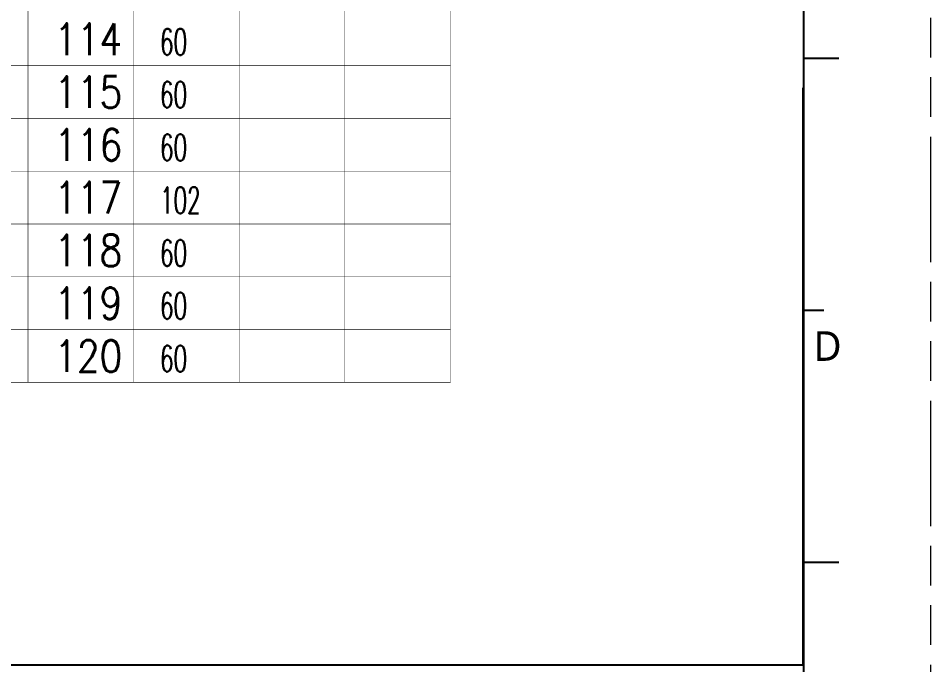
# Model space of a CAD drawing. Extents: x 150 to 463, y 50 to 272.
# Drawn here: x 394.1 to 463.2, y 99.7 to 148.7 of the extents above; entities that cross this region are included whole.
import ezdxf

# ---------------------------------------------------------------- set-up
doc = ezdxf.new("R2010")
doc.units = 0
doc.linetypes.add('PHANTOM', pattern=[29.5, 9.5, -1.5, 3, -1.5, 3, -1.5, 9.5])
doc.layers.get('0').update_dxf_attribs({"color": 10})
doc.layers.add('0PAPERF', color=2, linetype='PHANTOM', lineweight=5, plot=False)
doc.layers.add('biaozhu3', color=7, linetype='Continuous')
doc.layers.add('鵬鼎', color=5, linetype='Continuous')
doc.styles.get("Standard").update_dxf_attribs({"font": 'txt.shx'})

# ---------------------------------------------------------------- blocks, each defined once
blk = doc.blocks.new('PAD_R7')
at = {"layer": 'biaozhu3', "const_width": 0.5}
blk.add_lwpolyline([(0.25, 0, 1), (-0.25, 0, 1)], format="xyb", close=True, dxfattribs=at)

msp = doc.modelspace()

# ---------------------------------------------------------------- linework, layer by layer
for p, q in [((453.621, 56.325), (453.621, 260.229)), ((453.621, 145.676), (456.294, 145.676)), ((453.559, 143.415), (453.559, 99.711)), ((453.621, 126.584), (455.148, 126.584)), ((453.621, 107.492), (456.294, 107.492))]:
    msp.add_line(p, q)
at = {"color": 0}
msp.add_line((279.076, 99.711), (453.559, 99.711), dxfattribs=at)
at = {"layer": '0PAPERF'}
msp.add_line((463.245, 50.216), (463.245, 271.689), dxfattribs=at)
at = {"layer": 'biaozhu3', "const_width": 0.04}
for points in [[(394.871, 245.101), (394.871, 121.101)], [(402.871, 245.101), (402.871, 121.101)], [(410.871, 245.101), (410.871, 121.101)], [(418.871, 245.101), (418.871, 121.101)], [(426.871, 245.101), (426.871, 121.101)], [(346.871, 145.101), (426.871, 145.101)], [(346.871, 141.101), (426.871, 141.101)], [(346.871, 137.101), (426.871, 137.101)], [(346.871, 133.101), (426.871, 133.101)], [(346.871, 129.101), (426.871, 129.101)], [(346.871, 125.101), (426.871, 125.101)], [(346.871, 121.101), (426.871, 121.101)]]:
    msp.add_lwpolyline(points, dxfattribs=at)

# ---------------------------------------------------------------- block references
at = {"layer": 'biaozhu3', "xscale": 0.04, "yscale": 0.04, "zscale": 4}
for p in [(426.871, 145.101), (426.871, 141.101), (426.871, 137.101), (426.871, 133.101), (426.871, 129.101), (426.871, 125.101), (394.871, 121.101), (402.871, 121.101), (410.871, 121.101), (418.871, 121.101), (426.871, 121.101), (426.871, 121.101)]:
    msp.add_blockref('PAD_R7', p, dxfattribs=at)

# ---------------------------------------------------------------- texts
at = {"layer": 'biaozhu3'}
for s, height, width, p in [('114', 2.4, 0.833333, (396.871, 145.901)), ('60', 2, 0.6, (404.871, 145.901)), ('115', 2.4, 0.833333, (396.871, 141.901)), ('60', 2, 0.6, (404.871, 141.901)), ('116', 2.4, 0.833333, (396.871, 137.901)), ('60', 2, 0.6, (404.871, 137.901)), ('117', 2.4, 0.833333, (396.871, 133.901)), ('102', 2, 0.6, (404.871, 133.901)), ('118', 2.4, 0.833333, (396.871, 129.901)), ('60', 2, 0.6, (404.871, 129.901)), ('119', 2.4, 0.833333, (396.871, 125.901)), ('60', 2, 0.6, (404.871, 125.901)), ('120', 2.4, 0.833333, (396.871, 121.901)), ('60', 2, 0.6, (404.871, 121.901))]:
    msp.add_text(s, height=height, dxfattribs=dict(at, width=width)).set_placement(p)
at = {"layer": '鵬鼎', "insert": (454.364, 124.973), "char_height": 2.24088, "width": 4.22685, "attachment_point": 1}
msp.add_mtext('{\\fMicrosoft JhengHei|b0|i0|c136|p0;\\C0;D}', dxfattribs=at)

doc.saveas('drawing.dxf')
